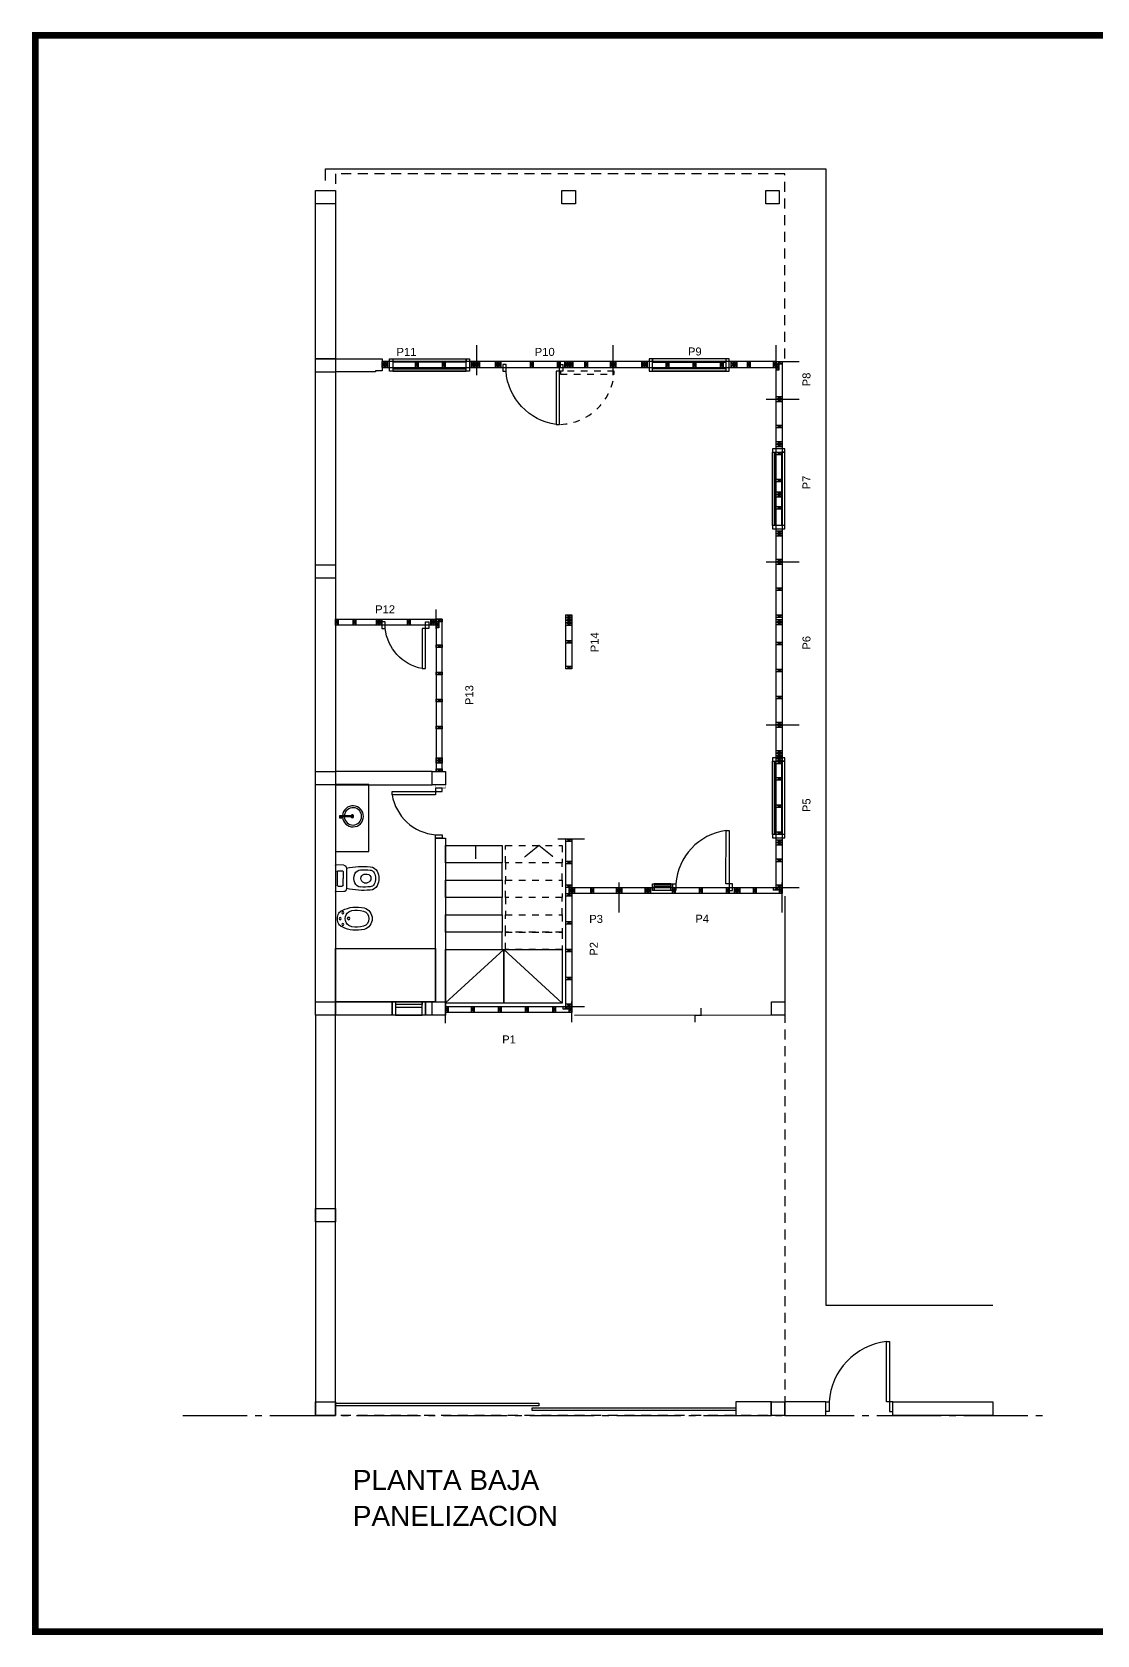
# Model space of a CAD drawing. Header units: millimetres. Extents: x 2924 to 3297, y 1496 to 1704.
# Drawn here: x 3166.69 to 3182.65, y 1496.48 to 1520.51 of the extents above; entities that cross this region are included whole.
import ezdxf

# ---------------------------------------------------------------- set-up
doc = ezdxf.new("R2010")
doc.units = ezdxf.units.MM
for name, pattern in [('ACAD_ISO04W100', [30, 24, -3, 0, -3]), ('CONTINUA', [200, 100, 100]), ('DASHED', [0.75, 0.5, -0.25])]:
    doc.linetypes.add(name, pattern=pattern)
for name, color, linetype in [('EJES', 8, 'Continuous'), ('P0-CARPINTERIAS', 7, 'Continuous'), ('P0-MAMPOSTERIA LADRILLO', 7, 'Continuous'), ('P0-MUROS', 7, 'Continuous'), ('P0-PROYECCION', 7, 'Continuous'), ('P0-SANITARIOS', 7, 'Continuous'), ('P0-SOLADOS', 7, 'Continuous'), ('P0-TEXTOS', 7, 'Continuous'), ('P1-MAMPOSTERIA LADRILLO', 7, 'Continuous'), ('P1-MUROS', 7, 'Continuous'), ('PT-MUROS', 7, 'Continuous')]:
    doc.layers.add(name, color=color, linetype=linetype)
doc.styles.add('Arial02.5', font='arial.ttf', dxfattribs={"width": 0.8, "height": 0.025})

# ---------------------------------------------------------------- blocks, each defined once
blk = doc.blocks.new('A$C699B31DF')
at = {"color": 0}
for p, q in [((0.22, 0.267), (0.174, 0.267)), ((0.485, 0.359), (0.485, 0.045)), ((0.523, 0.399), (0.642, 0.404)), ((0.535, 0.303), (0.535, 0.202)), ((0.611, 0.318), (0.55, 0.318)), ((0.627, 0.303), (0.627, 0.101)), ((0.65, 0.396), (0.65, 0.008)), ((0.22, 0.137), (0.174, 0.137)), ((0.523, 0.005), (0.642, 0)), ((0.535, 0.101), (0.535, 0.202)), ((0.611, 0.086), (0.55, 0.086))]:
    blk.add_line(p, q, dxfattribs=at)
for centre, radius, start, end in [((0.235, 0.202), 0.235, 152.4143, 207.5857), ((0.138, 0.253), 0.125, 94.4928, 152.4143), ((0.235, 0.202), 0.185, 152.4143, 207.5857), ((0.138, 0.253), 0.075, 94.4928, 152.4143), ((0.184, 0.202), 0.0655, 98.137, 261.863), ((0.228, -0.892), 1.274, 78.3437, 94.4928), ((0.228, -0.892), 1.224, 87.8575, 94.4928), ((0.202, 0.202), 0.0671, 284.9254, 75.0746), ((0.269, 0.23), 0.101, 22.7679, 87.2928), ((0.202, 0.202), 0.174, 337.3386, 22.6614), ((0.525, 0.359), 0.04, 92.6026, 180), ((0.55, 0.303), 0.0151, 90, 180), ((0.611, 0.303), 0.0151, 0, 90), ((0.642, 0.396), 0.008, 0, 92.6026), ((0.138, 0.151), 0.125, 207.5857, 265.5072), ((0.138, 0.151), 0.075, 207.5857, 265.5072), ((0.228, 1.297), 1.274, 265.5072, 281.6563), ((0.228, 1.297), 1.224, 265.5072, 272.1425), ((0.269, 0.174), 0.101, 272.7072, 337.2321), ((0.525, 0.045), 0.04, 180, 267.3974), ((0.55, 0.101), 0.0151, 180, 270), ((0.611, 0.101), 0.0151, 270, 0), ((0.642, 0.008), 0.008, 267.3974, 0)]:
    blk.add_arc(centre, radius, start, end, dxfattribs=at)
blk = doc.blocks.new('A$C9e56f727')
at = {"color": 0}
for p, q in [((0.301, 0.069), (0.312, 0.085)), ((0.324, 0.053), (0.301, 0.069)), ((0.312, 0.085), (0.335, 0.069)), ((0.335, 0.069), (0.324, 0.053))]:
    blk.add_line(p, q, dxfattribs=at)
for points in [[(0.324, 0.053), (0.311, 0.034), (0.16, 0.138), (0.173, 0.157)], [(0.33, 0.062), (0.328, 0.059), (0.314, 0.069), (0.316, 0.072)]]:
    blk.add_lwpolyline(points, close=True, dxfattribs=at)
for centre, radius, start, end in [((0.158, 0.158), 0.158, 328.4255, 319.9745), ((0.158, 0.158), 0.13, 329.0576, 318.8141), ((0.167, 0.151), 0.0224, 348.282, 285.1805)]:
    blk.add_arc(centre, radius, start, end, dxfattribs=at)
blk = doc.blocks.new('A$Cc807aeb1')
at = {"color": 0}
for centre, radius in [((0.174, 0.48), 0.017), ((0.086, 0.44), 0.017), ((0.171, 0.354), 0.0189), ((0.262, 0.44), 0.017)]:
    blk.add_circle(centre, radius, dxfattribs=at)
for centre, radius, start, end in [((0.168, 0.4), 0.127, 128.1193, 157.7023), ((0.165, 0.372), 0.148, 86.2096, 120.184), ((0.184, 0.372), 0.148, 59.816, 93.7904), ((0.18, 0.4), 0.127, 22.2977, 51.8807), ((0.471, 0.236), 0.471, 153.1577, 194.2009), ((0.471, 0.236), 0.423, 170.5935, 194.2009), ((0.2, 0.279), 0.148, 150.4552, 170.0091), ((0.174, 0.279), 0.127, 90, 144.912), ((0.174, 0.279), 0.127, 35.088, 90), ((0.149, 0.279), 0.148, 9.9909, 29.5448), ((-0.122, 0.236), 0.423, 345.7991, 9.4065), ((-0.122, 0.236), 0.471, 345.7991, 26.8423), ((0.173, 0.165), 0.165, 195.7672, 270.493), ((0.173, 0.165), 0.117, 196.4302, 270.493), ((0.176, 0.165), 0.165, 269.507, 344.2328), ((0.176, 0.165), 0.117, 269.507, 343.5698)]:
    blk.add_arc(centre, radius, start, end, dxfattribs=at)

msp = doc.modelspace()

# ---------------------------------------------------------------- linework, layer by layer
at = {"color": 0}
for points in [[(3171.9379, 1515.5703), (3171.9779, 1515.5703), (3171.9779, 1515.4803), (3171.9379, 1515.4803), (3171.9379, 1515.5703), (3171.9779, 1515.4803), (3171.9379, 1515.4803), (3171.9779, 1515.5703)], [(3171.9779, 1515.5703), (3172.0179, 1515.5703), (3172.0179, 1515.4803), (3171.9779, 1515.4803), (3171.9779, 1515.5703), (3172.0179, 1515.4803), (3171.9779, 1515.4803), (3172.0179, 1515.5703)], [(3173.2779, 1515.5703), (3173.3179, 1515.5703), (3173.3179, 1515.4803), (3173.2779, 1515.4803), (3173.2779, 1515.5703), (3173.3179, 1515.4803), (3173.2779, 1515.4803), (3173.3179, 1515.5703)], [(3173.3179, 1515.5703), (3173.3579, 1515.5703), (3173.3579, 1515.4803), (3173.3179, 1515.4803), (3173.3179, 1515.5703), (3173.3579, 1515.4803), (3173.3179, 1515.4803), (3173.3579, 1515.5703)], [(3173.3579, 1515.5703), (3173.3979, 1515.5703), (3173.3979, 1515.4803), (3173.3579, 1515.4803), (3173.3579, 1515.5703), (3173.3979, 1515.4803), (3173.3579, 1515.4803), (3173.3979, 1515.5703)], [(3173.3579, 1515.5703), (3173.3979, 1515.5703), (3173.3979, 1515.4803), (3173.3579, 1515.4803), (3173.3579, 1515.5703), (3173.3979, 1515.4803), (3173.3579, 1515.4803), (3173.3979, 1515.5703)], [(3173.6344, 1515.5703), (3173.6744, 1515.5703), (3173.6744, 1515.4803), (3173.6344, 1515.4803), (3173.6344, 1515.5703), (3173.6744, 1515.4803), (3173.6344, 1515.4803), (3173.6744, 1515.5703)], [(3173.6744, 1515.5703), (3173.7144, 1515.5703), (3173.7144, 1515.4803), (3173.6744, 1515.4803), (3173.6744, 1515.5703), (3173.7144, 1515.4803), (3173.6744, 1515.4803), (3173.7144, 1515.5703)], [(3174.6744, 1515.5703), (3174.7144, 1515.5703), (3174.7144, 1515.4803), (3174.6744, 1515.4803), (3174.6744, 1515.5703), (3174.7144, 1515.4803), (3174.6744, 1515.4803), (3174.7144, 1515.5703)], [(3174.7144, 1515.5703), (3174.7544, 1515.5703), (3174.7544, 1515.4803), (3174.7144, 1515.4803), (3174.7144, 1515.5703), (3174.7544, 1515.4803), (3174.7144, 1515.4803), (3174.7544, 1515.5703)], [(3174.7544, 1515.5703), (3174.7944, 1515.5703), (3174.7944, 1515.4803), (3174.7544, 1515.4803), (3174.7544, 1515.5703), (3174.7944, 1515.4803), (3174.7544, 1515.4803), (3174.7944, 1515.5703)], [(3174.9737, 1515.5703), (3175.0137, 1515.5703), (3175.0137, 1515.4803), (3174.9737, 1515.4803), (3174.9737, 1515.5703), (3175.0137, 1515.4803), (3174.9737, 1515.4803), (3175.0137, 1515.5703)], [(3175.3604, 1515.5703), (3175.4004, 1515.5703), (3175.4004, 1515.4803), (3175.3604, 1515.4803), (3175.3604, 1515.5703), (3175.4004, 1515.4803), (3175.3604, 1515.4803), (3175.4004, 1515.5703)], [(3175.4004, 1515.5703), (3175.4404, 1515.5703), (3175.4404, 1515.4803), (3175.4004, 1515.4803), (3175.4004, 1515.5703), (3175.4404, 1515.4803), (3175.4004, 1515.4803), (3175.4404, 1515.5703)], [(3175.8304, 1515.5703), (3175.8704, 1515.5703), (3175.8704, 1515.4803), (3175.8304, 1515.4803), (3175.8304, 1515.5703), (3175.8704, 1515.4803), (3175.8304, 1515.4803), (3175.8704, 1515.5703)], [(3175.8704, 1515.5703), (3175.9104, 1515.5703), (3175.9104, 1515.4803), (3175.8704, 1515.4803), (3175.8704, 1515.5703), (3175.9104, 1515.4803), (3175.8704, 1515.4803), (3175.9104, 1515.5703)], [(3177.1704, 1515.5703), (3177.2104, 1515.5703), (3177.2104, 1515.4803), (3177.1704, 1515.4803), (3177.1704, 1515.5703), (3177.2104, 1515.4803), (3177.1704, 1515.4803), (3177.2104, 1515.5703)], [(3177.2104, 1515.5703), (3177.2504, 1515.5703), (3177.2504, 1515.4803), (3177.2104, 1515.4803), (3177.2104, 1515.5703), (3177.2504, 1515.4803), (3177.2104, 1515.4803), (3177.2504, 1515.5703)], [(3177.4137, 1515.5703), (3177.4537, 1515.5703), (3177.4537, 1515.4803), (3177.4137, 1515.4803), (3177.4137, 1515.5703), (3177.4537, 1515.4803), (3177.4137, 1515.4803), (3177.4537, 1515.5703)], [(3177.8004, 1515.5703), (3177.8404, 1515.5703), (3177.8404, 1515.4803), (3177.8004, 1515.4803), (3177.8004, 1515.5703), (3177.8404, 1515.4803), (3177.8004, 1515.4803), (3177.8404, 1515.5703)], [(3177.8404, 1515.5303), (3177.8404, 1515.5703), (3177.9304, 1515.5703), (3177.9304, 1515.5303), (3177.8404, 1515.5303), (3177.9304, 1515.5703), (3177.9304, 1515.5303), (3177.8404, 1515.5703)], [(3177.8404, 1515.5303), (3177.8804, 1515.5303), (3177.8804, 1515.4403), (3177.8404, 1515.4403), (3177.8404, 1515.5303), (3177.8804, 1515.4403), (3177.8404, 1515.4403), (3177.8804, 1515.5303)], [(3177.8404, 1515.0053), (3177.8404, 1515.0453), (3177.9304, 1515.0453), (3177.9304, 1515.0053), (3177.8404, 1515.0053), (3177.9304, 1515.0453), (3177.9304, 1515.0053), (3177.8404, 1515.0453)], [(3177.8404, 1514.9653), (3177.8404, 1515.0053), (3177.9304, 1515.0053), (3177.9304, 1514.9653), (3177.8404, 1514.9653), (3177.9304, 1515.0053), (3177.9304, 1514.9653), (3177.8404, 1515.0053)], [(3177.8404, 1514.5786), (3177.8404, 1514.6186), (3177.9304, 1514.6186), (3177.9304, 1514.5786), (3177.8404, 1514.5786), (3177.9304, 1514.6186), (3177.9304, 1514.5786), (3177.8404, 1514.6186)], [(3177.8404, 1514.3319), (3177.8404, 1514.3719), (3177.9304, 1514.3719), (3177.9304, 1514.3319), (3177.8404, 1514.3319), (3177.9304, 1514.3719), (3177.9304, 1514.3319), (3177.8404, 1514.3719)], [(3177.8404, 1514.2919), (3177.8404, 1514.3319), (3177.9304, 1514.3319), (3177.9304, 1514.2919), (3177.8404, 1514.2919), (3177.9304, 1514.3319), (3177.9304, 1514.2919), (3177.8404, 1514.3319)], [(3177.8404, 1512.9919), (3177.8404, 1513.0319), (3177.9304, 1513.0319), (3177.9304, 1512.9919), (3177.8404, 1512.9919), (3177.9304, 1513.0319), (3177.9304, 1512.9919), (3177.8404, 1513.0319)], [(3177.8404, 1512.9519), (3177.8404, 1512.9919), (3177.9304, 1512.9919), (3177.9304, 1512.9519), (3177.8404, 1512.9519), (3177.9304, 1512.9919), (3177.9304, 1512.9519), (3177.8404, 1512.9919)], [(3177.8404, 1512.5653), (3177.8404, 1512.6053), (3177.9304, 1512.6053), (3177.9304, 1512.5653), (3177.8404, 1512.5653), (3177.9304, 1512.6053), (3177.9304, 1512.5653), (3177.8404, 1512.6053)], [(3177.8404, 1512.5253), (3177.8404, 1512.5653), (3177.9304, 1512.5653), (3177.9304, 1512.5253), (3177.8404, 1512.5253), (3177.9304, 1512.5653), (3177.9304, 1512.5253), (3177.8404, 1512.5653)], [(3177.8404, 1512.1386), (3177.8404, 1512.1786), (3177.9304, 1512.1786), (3177.9304, 1512.1386), (3177.8404, 1512.1386), (3177.9304, 1512.1786), (3177.9304, 1512.1386), (3177.8404, 1512.1786)], [(3171.2379, 1511.7078), (3171.2779, 1511.7078), (3171.2779, 1511.6178), (3171.2379, 1511.6178), (3171.2379, 1511.7078), (3171.2779, 1511.6178), (3171.2379, 1511.6178), (3171.2779, 1511.7078)], [(3171.5056, 1511.7078), (3171.5456, 1511.7078), (3171.5456, 1511.6178), (3171.5056, 1511.6178), (3171.5056, 1511.7078), (3171.5456, 1511.6178), (3171.5056, 1511.6178), (3171.5456, 1511.7078)], [(3171.8554, 1511.7078), (3171.8954, 1511.7078), (3171.8954, 1511.6178), (3171.8554, 1511.6178), (3171.8554, 1511.7078), (3171.8954, 1511.6178), (3171.8554, 1511.6178), (3171.8954, 1511.7078)], [(3171.8954, 1511.7078), (3171.9354, 1511.7078), (3171.9354, 1511.6178), (3171.8954, 1511.6178), (3171.8954, 1511.7078), (3171.9354, 1511.6178), (3171.8954, 1511.6178), (3171.9354, 1511.7078)], [(3172.6654, 1511.7078), (3172.7054, 1511.7078), (3172.7054, 1511.6178), (3172.6654, 1511.6178), (3172.6654, 1511.7078), (3172.7054, 1511.6178), (3172.6654, 1511.6178), (3172.7054, 1511.7078)], [(3172.7054, 1511.7078), (3172.7454, 1511.7078), (3172.7454, 1511.6178), (3172.7054, 1511.6178), (3172.7054, 1511.7078), (3172.7454, 1511.6178), (3172.7054, 1511.6178), (3172.7454, 1511.7078)], [(3172.7454, 1511.6678), (3172.7454, 1511.7078), (3172.8354, 1511.7078), (3172.8354, 1511.6678), (3172.7454, 1511.6678), (3172.8354, 1511.7078), (3172.8354, 1511.6678), (3172.7454, 1511.7078)], [(3172.7454, 1511.6678), (3172.7854, 1511.6678), (3172.7854, 1511.5778), (3172.7454, 1511.5778), (3172.7454, 1511.6678), (3172.7854, 1511.5778), (3172.7454, 1511.5778), (3172.7854, 1511.6678)], [(3174.6894, 1511.7339), (3174.6894, 1511.7739), (3174.7794, 1511.7739), (3174.7794, 1511.7339), (3174.6894, 1511.7339), (3174.7794, 1511.7739), (3174.7794, 1511.7339), (3174.6894, 1511.7739)], [(3174.6894, 1511.6939), (3174.6894, 1511.7339), (3174.7794, 1511.7339), (3174.7794, 1511.6939), (3174.6894, 1511.6939), (3174.7794, 1511.7339), (3174.7794, 1511.6939), (3174.6894, 1511.7339)], [(3174.6894, 1511.6539), (3174.6894, 1511.6939), (3174.7794, 1511.6939), (3174.7794, 1511.6539), (3174.6894, 1511.6539), (3174.7794, 1511.6939), (3174.7794, 1511.6539), (3174.6894, 1511.6939)], [(3174.6894, 1511.6139), (3174.6894, 1511.6539), (3174.7794, 1511.6539), (3174.7794, 1511.6139), (3174.6894, 1511.6139), (3174.7794, 1511.6539), (3174.7794, 1511.6139), (3174.6894, 1511.6539)], [(3177.8404, 1511.7319), (3177.8404, 1511.7719), (3177.9304, 1511.7719), (3177.9304, 1511.7319), (3177.8404, 1511.7319), (3177.9304, 1511.7719), (3177.9304, 1511.7319), (3177.8404, 1511.7719)], [(3177.8404, 1511.6628), (3177.8404, 1511.7028), (3177.9304, 1511.7028), (3177.9304, 1511.6628), (3177.8404, 1511.6628), (3177.9304, 1511.7028), (3177.9304, 1511.6628), (3177.8404, 1511.7028)], [(3177.8404, 1511.6228), (3177.8404, 1511.6628), (3177.9304, 1511.6628), (3177.9304, 1511.6228), (3177.8404, 1511.6228), (3177.9304, 1511.6628), (3177.9304, 1511.6228), (3177.8404, 1511.6628)], [(3174.6894, 1511.3473), (3174.6894, 1511.3873), (3174.7794, 1511.3873), (3174.7794, 1511.3473), (3174.6894, 1511.3473), (3174.7794, 1511.3873), (3174.7794, 1511.3473), (3174.6894, 1511.3873)], [(3177.8404, 1511.3253), (3177.8404, 1511.3653), (3177.9304, 1511.3653), (3177.9304, 1511.3253), (3177.8404, 1511.3253), (3177.9304, 1511.3653), (3177.9304, 1511.3253), (3177.8404, 1511.3653)], [(3172.7454, 1511.2812), (3172.7454, 1511.3212), (3172.8354, 1511.3212), (3172.8354, 1511.2812), (3172.7454, 1511.2812), (3172.8354, 1511.3212), (3172.8354, 1511.2812), (3172.7454, 1511.3212)], [(3172.7454, 1510.8746), (3172.7454, 1510.9146), (3172.8354, 1510.9146), (3172.8354, 1510.8746), (3172.7454, 1510.8746), (3172.8354, 1510.9146), (3172.8354, 1510.8746), (3172.7454, 1510.9146)], [(3174.6894, 1510.9607), (3174.6894, 1511.0007), (3174.7794, 1511.0007), (3174.7794, 1510.9607), (3174.6894, 1510.9607), (3174.7794, 1511.0007), (3174.7794, 1510.9607), (3174.6894, 1511.0007)], [(3177.8404, 1510.9186), (3177.8404, 1510.9586), (3177.9304, 1510.9586), (3177.9304, 1510.9186), (3177.8404, 1510.9186), (3177.9304, 1510.9586), (3177.9304, 1510.9186), (3177.8404, 1510.9586)], [(3172.7454, 1510.468), (3172.7454, 1510.508), (3172.8354, 1510.508), (3172.8354, 1510.468), (3172.7454, 1510.468), (3172.8354, 1510.508), (3172.8354, 1510.468), (3172.7454, 1510.508)], [(3177.8404, 1510.5119), (3177.8404, 1510.5519), (3177.9304, 1510.5519), (3177.9304, 1510.5119), (3177.8404, 1510.5119), (3177.9304, 1510.5519), (3177.9304, 1510.5119), (3177.8404, 1510.5519)], [(3177.8404, 1510.1253), (3177.8404, 1510.1653), (3177.9304, 1510.1653), (3177.9304, 1510.1253), (3177.8404, 1510.1253), (3177.9304, 1510.1653), (3177.9304, 1510.1253), (3177.8404, 1510.1653)], [(3172.7454, 1510.0614), (3172.7454, 1510.1014), (3172.8354, 1510.1014), (3172.8354, 1510.0614), (3172.7454, 1510.0614), (3172.8354, 1510.1014), (3172.8354, 1510.0614), (3172.7454, 1510.1014)], [(3177.8404, 1510.0853), (3177.8404, 1510.1253), (3177.9304, 1510.1253), (3177.9304, 1510.0853), (3177.8404, 1510.0853), (3177.9304, 1510.1253), (3177.9304, 1510.0853), (3177.8404, 1510.1253)], [(3177.8404, 1509.6986), (3177.8404, 1509.7386), (3177.9304, 1509.7386), (3177.9304, 1509.6986), (3177.8404, 1509.6986), (3177.9304, 1509.7386), (3177.9304, 1509.6986), (3177.8404, 1509.7386)], [(3177.8404, 1509.6586), (3177.8404, 1509.6986), (3177.9304, 1509.6986), (3177.9304, 1509.6586), (3177.8404, 1509.6586), (3177.9304, 1509.6986), (3177.9304, 1509.6586), (3177.8404, 1509.6986)], [(3172.7454, 1509.589), (3172.7454, 1509.629), (3172.8354, 1509.629), (3172.8354, 1509.589), (3172.7454, 1509.589), (3172.8354, 1509.629), (3172.8354, 1509.589), (3172.7454, 1509.629)], [(3172.7454, 1509.549), (3172.7454, 1509.589), (3172.8354, 1509.589), (3172.8354, 1509.549), (3172.7454, 1509.549), (3172.8354, 1509.589), (3172.8354, 1509.549), (3172.7454, 1509.589)], [(3172.7454, 1509.4253), (3172.7454, 1509.4653), (3172.8354, 1509.4653), (3172.8354, 1509.4253), (3172.7454, 1509.4253), (3172.8354, 1509.4653), (3172.8354, 1509.4253), (3172.7454, 1509.4653)], [(3174.6904, 1508.3728), (3174.6904, 1508.4128), (3174.7804, 1508.4128), (3174.7804, 1508.3728), (3174.6904, 1508.3728), (3174.7804, 1508.4128), (3174.7804, 1508.3728), (3174.6904, 1508.4128)], [(3177.8404, 1508.3586), (3177.8404, 1508.3986), (3177.9304, 1508.3986), (3177.9304, 1508.3586), (3177.8404, 1508.3586), (3177.9304, 1508.3986), (3177.9304, 1508.3586), (3177.8404, 1508.3986)], [(3177.8404, 1508.3186), (3177.8404, 1508.3586), (3177.9304, 1508.3586), (3177.9304, 1508.3186), (3177.8404, 1508.3186), (3177.9304, 1508.3586), (3177.9304, 1508.3186), (3177.8404, 1508.3586)], [(3174.6904, 1508.039), (3174.6904, 1508.079), (3174.7804, 1508.079), (3174.7804, 1508.039), (3174.6904, 1508.039), (3174.7804, 1508.079), (3174.7804, 1508.039), (3174.6904, 1508.079)], [(3177.8404, 1508.0719), (3177.8404, 1508.1119), (3177.9304, 1508.1119), (3177.9304, 1508.0719), (3177.8404, 1508.0719), (3177.9304, 1508.1119), (3177.9304, 1508.0719), (3177.8404, 1508.1119)], [(3174.6904, 1507.6853), (3174.6904, 1507.7253), (3174.7804, 1507.7253), (3174.7804, 1507.6853), (3174.6904, 1507.6853), (3174.7804, 1507.7253), (3174.7804, 1507.6853), (3174.6904, 1507.7253)], [(3174.6904, 1507.5553), (3174.6904, 1507.5953), (3174.7804, 1507.5953), (3174.7804, 1507.5553), (3174.6904, 1507.5553), (3174.7804, 1507.5953), (3174.7804, 1507.5553), (3174.6904, 1507.5953)], [(3174.7404, 1507.6853), (3174.7804, 1507.6853), (3174.7804, 1507.5953), (3174.7404, 1507.5953), (3174.7404, 1507.6853), (3174.7804, 1507.5953), (3174.7404, 1507.5953), (3174.7804, 1507.6853)], [(3174.7804, 1507.6853), (3174.8204, 1507.6853), (3174.8204, 1507.5953), (3174.7804, 1507.5953), (3174.7804, 1507.6853), (3174.8204, 1507.5953), (3174.7804, 1507.5953), (3174.8204, 1507.6853)], [(3175.0644, 1507.6853), (3175.1044, 1507.6853), (3175.1044, 1507.5953), (3175.0644, 1507.5953), (3175.0644, 1507.6853), (3175.1044, 1507.5953), (3175.0644, 1507.5953), (3175.1044, 1507.6853)], [(3175.4504, 1507.6853), (3175.4904, 1507.6853), (3175.4904, 1507.5953), (3175.4504, 1507.5953), (3175.4504, 1507.6853), (3175.4904, 1507.5953), (3175.4504, 1507.5953), (3175.4904, 1507.6853)], [(3175.4904, 1507.6853), (3175.5304, 1507.6853), (3175.5304, 1507.5953), (3175.4904, 1507.5953), (3175.4904, 1507.6853), (3175.5304, 1507.5953), (3175.4904, 1507.5953), (3175.5304, 1507.6853)], [(3175.8804, 1507.6853), (3175.9204, 1507.6853), (3175.9204, 1507.5953), (3175.8804, 1507.5953), (3175.8804, 1507.6853), (3175.9204, 1507.5953), (3175.8804, 1507.5953), (3175.9204, 1507.6853)], [(3175.9204, 1507.6853), (3175.9604, 1507.6853), (3175.9604, 1507.5953), (3175.9204, 1507.5953), (3175.9204, 1507.6853), (3175.9604, 1507.5953), (3175.9204, 1507.5953), (3175.9604, 1507.6853)], [(3177.2197, 1507.6853), (3177.2597, 1507.6853), (3177.2597, 1507.5953), (3177.2197, 1507.5953), (3177.2197, 1507.6853), (3177.2597, 1507.5953), (3177.2197, 1507.5953), (3177.2597, 1507.6853)], [(3177.2597, 1507.6853), (3177.2997, 1507.6853), (3177.2997, 1507.5953), (3177.2597, 1507.5953), (3177.2597, 1507.6853), (3177.2997, 1507.5953), (3177.2597, 1507.5953), (3177.2997, 1507.6853)], [(3177.5044, 1507.6853), (3177.5444, 1507.6853), (3177.5444, 1507.5953), (3177.5044, 1507.5953), (3177.5044, 1507.6853), (3177.5444, 1507.5953), (3177.5044, 1507.5953), (3177.5444, 1507.6853)], [(3177.8004, 1507.6453), (3177.8004, 1507.6853), (3177.8904, 1507.6853), (3177.8904, 1507.6453), (3177.8004, 1507.6453), (3177.8904, 1507.6853), (3177.8904, 1507.6453), (3177.8004, 1507.6853)], [(3177.8404, 1507.6853), (3177.8404, 1507.7253), (3177.9304, 1507.7253), (3177.9304, 1507.6853), (3177.8404, 1507.6853), (3177.9304, 1507.7253), (3177.9304, 1507.6853), (3177.8404, 1507.7253)], [(3177.8904, 1507.6853), (3177.9304, 1507.6853), (3177.9304, 1507.5953), (3177.8904, 1507.5953), (3177.8904, 1507.6853), (3177.9304, 1507.5953), (3177.8904, 1507.5953), (3177.9304, 1507.6853)], [(3174.6904, 1507.1365), (3174.6904, 1507.1765), (3174.7804, 1507.1765), (3174.7804, 1507.1365), (3174.6904, 1507.1365), (3174.7804, 1507.1765), (3174.7804, 1507.1365), (3174.6904, 1507.1765)], [(3174.6904, 1506.7178), (3174.6904, 1506.7578), (3174.7804, 1506.7578), (3174.7804, 1506.7178), (3174.6904, 1506.7178), (3174.7804, 1506.7578), (3174.7804, 1506.7178), (3174.6904, 1506.7578)], [(3174.6904, 1506.299), (3174.6904, 1506.339), (3174.7804, 1506.339), (3174.7804, 1506.299), (3174.6904, 1506.299), (3174.7804, 1506.339), (3174.7804, 1506.299), (3174.6904, 1506.339)], [(3172.8879, 1505.9003), (3172.9279, 1505.9003), (3172.9279, 1505.8103), (3172.8879, 1505.8103), (3172.8879, 1505.9003), (3172.9279, 1505.8103), (3172.8879, 1505.8103), (3172.9279, 1505.9003)], [(3173.2751, 1505.9003), (3173.3151, 1505.9003), (3173.3151, 1505.8103), (3173.2751, 1505.8103), (3173.2751, 1505.9003), (3173.3151, 1505.8103), (3173.2751, 1505.8103), (3173.3151, 1505.9003)], [(3173.6821, 1505.9003), (3173.7221, 1505.9003), (3173.7221, 1505.8103), (3173.6821, 1505.8103), (3173.6821, 1505.9003), (3173.7221, 1505.8103), (3173.6821, 1505.8103), (3173.7221, 1505.9003)], [(3174.0881, 1505.9003), (3174.1281, 1505.9003), (3174.1281, 1505.8103), (3174.0881, 1505.8103), (3174.0881, 1505.9003), (3174.1281, 1505.8103), (3174.0881, 1505.8103), (3174.1281, 1505.9003)], [(3174.4951, 1505.9003), (3174.5351, 1505.9003), (3174.5351, 1505.8103), (3174.4951, 1505.8103), (3174.4951, 1505.9003), (3174.5351, 1505.8103), (3174.4951, 1505.8103), (3174.5351, 1505.9003)], [(3174.6504, 1505.8603), (3174.6504, 1505.9003), (3174.7404, 1505.9003), (3174.7404, 1505.8603), (3174.6504, 1505.8603), (3174.7404, 1505.9003), (3174.7404, 1505.8603), (3174.6504, 1505.9003)], [(3174.6904, 1505.9003), (3174.6904, 1505.9403), (3174.7804, 1505.9403), (3174.7804, 1505.9003), (3174.6904, 1505.9003), (3174.7804, 1505.9403), (3174.7804, 1505.9003), (3174.6904, 1505.9403)], [(3174.7404, 1505.9003), (3174.7804, 1505.9003), (3174.7804, 1505.8103), (3174.7404, 1505.8103), (3174.7404, 1505.9003), (3174.7804, 1505.8103), (3174.7404, 1505.8103), (3174.7804, 1505.9003)]]:
    msp.add_lwpolyline(points, dxfattribs=at)
at = {"color": 8}
for points in [[(3172.4377, 1515.5703), (3172.4777, 1515.5703), (3172.4777, 1515.4803), (3172.4377, 1515.4803), (3172.4377, 1515.5703), (3172.4777, 1515.4803), (3172.4377, 1515.4803), (3172.4777, 1515.5703)], [(3172.8443, 1515.5703), (3172.8843, 1515.5703), (3172.8843, 1515.4803), (3172.8443, 1515.4803), (3172.8443, 1515.5703), (3172.8843, 1515.4803), (3172.8443, 1515.4803), (3172.8843, 1515.5703)], [(3174.1604, 1515.5703), (3174.2004, 1515.5703), (3174.2004, 1515.4803), (3174.1604, 1515.4803), (3174.1604, 1515.5703), (3174.2004, 1515.4803), (3174.1604, 1515.4803), (3174.2004, 1515.5703)], [(3174.567, 1515.5703), (3174.607, 1515.5703), (3174.607, 1515.4803), (3174.567, 1515.4803), (3174.567, 1515.5703), (3174.607, 1515.4803), (3174.567, 1515.4803), (3174.607, 1515.5703)], [(3176.1937, 1515.5703), (3176.2337, 1515.5703), (3176.2337, 1515.4803), (3176.1937, 1515.4803), (3176.1937, 1515.5703), (3176.2337, 1515.4803), (3176.1937, 1515.4803), (3176.2337, 1515.5703)], [(3176.6004, 1515.5703), (3176.6404, 1515.5703), (3176.6404, 1515.4803), (3176.6004, 1515.4803), (3176.6004, 1515.5703), (3176.6404, 1515.4803), (3176.6004, 1515.4803), (3176.6404, 1515.5703)], [(3177.007, 1515.5703), (3177.047, 1515.5703), (3177.047, 1515.4803), (3177.007, 1515.4803), (3177.007, 1515.5703), (3177.047, 1515.4803), (3177.007, 1515.4803), (3177.047, 1515.5703)], [(3177.8404, 1514.1719), (3177.8404, 1514.2119), (3177.9304, 1514.2119), (3177.9304, 1514.1719), (3177.8404, 1514.1719), (3177.9304, 1514.2119), (3177.9304, 1514.1719), (3177.8404, 1514.2119)], [(3177.8404, 1513.7653), (3177.8404, 1513.8053), (3177.9304, 1513.8053), (3177.9304, 1513.7653), (3177.8404, 1513.7653), (3177.9304, 1513.8053), (3177.9304, 1513.7653), (3177.8404, 1513.8053)], [(3177.8404, 1513.5765), (3177.8404, 1513.6165), (3177.9304, 1513.6165), (3177.9304, 1513.5765), (3177.8404, 1513.5765), (3177.9304, 1513.6165), (3177.9304, 1513.5765), (3177.8404, 1513.6165)], [(3177.8404, 1513.5365), (3177.8404, 1513.5765), (3177.9304, 1513.5765), (3177.9304, 1513.5365), (3177.8404, 1513.5365), (3177.9304, 1513.5765), (3177.9304, 1513.5365), (3177.8404, 1513.5765)], [(3177.8404, 1513.3586), (3177.8404, 1513.3986), (3177.9304, 1513.3986), (3177.9304, 1513.3586), (3177.8404, 1513.3586), (3177.9304, 1513.3986), (3177.9304, 1513.3586), (3177.8404, 1513.3986)], [(3172.3188, 1511.7078), (3172.3588, 1511.7078), (3172.3588, 1511.6178), (3172.3188, 1511.6178), (3172.3188, 1511.7078), (3172.3588, 1511.6178), (3172.3188, 1511.6178), (3172.3588, 1511.7078)], [(3177.8404, 1509.6186), (3177.8404, 1509.6586), (3177.9304, 1509.6586), (3177.9304, 1509.6186), (3177.8404, 1509.6186), (3177.9304, 1509.6586), (3177.9304, 1509.6186), (3177.8404, 1509.6586)], [(3177.8404, 1509.5786), (3177.8404, 1509.6186), (3177.9304, 1509.6186), (3177.9304, 1509.5786), (3177.8404, 1509.5786), (3177.9304, 1509.6186), (3177.9304, 1509.5786), (3177.8404, 1509.6186)], [(3177.8404, 1509.5386), (3177.8404, 1509.5786), (3177.9304, 1509.5786), (3177.9304, 1509.5386), (3177.8404, 1509.5386), (3177.9304, 1509.5786), (3177.9304, 1509.5386), (3177.8404, 1509.5786)], [(3177.8404, 1509.2919), (3177.8404, 1509.3319), (3177.9304, 1509.3319), (3177.9304, 1509.2919), (3177.8404, 1509.2919), (3177.9304, 1509.3319), (3177.9304, 1509.2919), (3177.8404, 1509.3319)], [(3177.8404, 1508.8853), (3177.8404, 1508.9253), (3177.9304, 1508.9253), (3177.9304, 1508.8853), (3177.8404, 1508.8853), (3177.9304, 1508.9253), (3177.9304, 1508.8853), (3177.8404, 1508.9253)], [(3177.8404, 1508.4786), (3177.8404, 1508.5186), (3177.9304, 1508.5186), (3177.9304, 1508.4786), (3177.8404, 1508.4786), (3177.9304, 1508.5186), (3177.9304, 1508.4786), (3177.8404, 1508.5186)], [(3176.2864, 1507.6853), (3176.3264, 1507.6853), (3176.3264, 1507.5953), (3176.2864, 1507.5953), (3176.2864, 1507.6853), (3176.3264, 1507.5953), (3176.2864, 1507.5953), (3176.3264, 1507.6853)], [(3176.6924, 1507.6853), (3176.7324, 1507.6853), (3176.7324, 1507.5953), (3176.6924, 1507.5953), (3176.6924, 1507.6853), (3176.7324, 1507.5953), (3176.6924, 1507.5953), (3176.7324, 1507.6853)], [(3177.0984, 1507.6853), (3177.1384, 1507.6853), (3177.1384, 1507.5953), (3177.0984, 1507.5953), (3177.0984, 1507.6853), (3177.1384, 1507.5953), (3177.0984, 1507.5953), (3177.1384, 1507.6853)]]:
    msp.add_lwpolyline(points, dxfattribs=at)
at = {"layer": 'EJES', "color": 18, "linetype": 'ACAD_ISO04W100', "ltscale": 0.04, "true_color": 0x000000}
msp.add_lwpolyline([(3168.9528, 1499.7708), (3181.9158, 1499.7708)], dxfattribs=at)
at = {"layer": 'P0-CARPINTERIAS', "color": 2, "linetype": 'CONTINUA'}
for points in [[(3172.0479, 1515.6098), (3173.2479, 1515.6098), (3173.2479, 1515.4278), (3172.0479, 1515.4278), (3172.0479, 1515.6098), (3172.0979, 1515.6098), (3172.0979, 1515.4278), (3173.1979, 1515.4278), (3173.1979, 1515.6098), (3173.1979, 1515.5618), (3172.0979, 1515.5618), (3172.0979, 1515.4618), (3173.1979, 1515.4618)], [(3177.1404, 1515.6096), (3175.9404, 1515.6096), (3175.9404, 1515.4277), (3177.1404, 1515.4278), (3177.1404, 1515.6096), (3177.0904, 1515.6096), (3177.0904, 1515.4277), (3175.9904, 1515.4277), (3175.9904, 1515.6096), (3175.9904, 1515.5596), (3177.0904, 1515.5596), (3177.0904, 1515.4596), (3175.9904, 1515.4596)], [(3177.9698, 1513.0619), (3177.9698, 1514.2619), (3177.7878, 1514.2619), (3177.7878, 1513.0619), (3177.9698, 1513.0619), (3177.9698, 1513.1119), (3177.7878, 1513.1119), (3177.7878, 1514.2119), (3177.9698, 1514.2119), (3177.9218, 1514.2119), (3177.9218, 1513.1119), (3177.8218, 1513.1119), (3177.8218, 1514.2119)], [(3177.9699, 1508.4286), (3177.9699, 1509.6286), (3177.7879, 1509.6286), (3177.7879, 1508.4286), (3177.9699, 1508.4286), (3177.9699, 1508.4786), (3177.7879, 1508.4786), (3177.7879, 1509.5786), (3177.9699, 1509.5786), (3177.9199, 1509.5786), (3177.9199, 1508.4786), (3177.8199, 1508.4786), (3177.8199, 1509.5786)]]:
    msp.add_lwpolyline(points, dxfattribs=at)
at = {"layer": 'P0-CARPINTERIAS', "linetype": 'CONTINUA'}
for points in [[(3174.5445, 1514.6278), (3174.5944, 1514.6278), (3174.5944, 1515.5278), (3174.6444, 1515.5278), (3174.6444, 1515.4278), (3174.5444, 1515.4278), (3174.5445, 1514.6278, -0.3543373), (3173.7944, 1515.4278), (3173.7944, 1515.5278), (3173.7444, 1515.5278), (3173.7444, 1515.4278), (3173.7944, 1515.4278)], [(3172.5355, 1510.9678), (3172.5854, 1510.9678), (3172.5854, 1511.6678), (3172.6354, 1511.6678), (3172.6354, 1511.5678), (3172.5354, 1511.5678), (3172.5355, 1510.9678, -0.3337392), (3171.9854, 1511.5678), (3171.9854, 1511.6678), (3171.9354, 1511.6678), (3171.9354, 1511.5678), (3171.9854, 1511.5678)], [(3172.0879, 1509.0754), (3172.0879, 1509.1253), (3172.8379, 1509.1253), (3172.8379, 1509.1753), (3172.7379, 1509.1753), (3172.7379, 1509.0753), (3172.0879, 1509.0754, 0.3456514), (3172.7379, 1508.4759), (3172.8379, 1508.4759), (3172.8379, 1508.4259), (3172.7379, 1508.4259), (3172.7379, 1508.4759)], [(3177.0905, 1508.5378), (3177.1404, 1508.5378), (3177.1404, 1507.6398), (3177.1904, 1507.6398), (3177.1904, 1507.7378), (3177.0904, 1507.7378), (3177.0905, 1508.5378, 0.3564918), (3176.3404, 1507.7378), (3176.3404, 1507.6398), (3176.2904, 1507.6398), (3176.2904, 1507.7378), (3176.3404, 1507.7378)], [(3179.4945, 1500.8763), (3179.5417, 1500.8763), (3179.5417, 1499.8291), (3179.5889, 1499.8291), (3179.5889, 1499.9708), (3179.4944, 1499.9708), (3179.4945, 1500.8763, 0.3635547), (3178.6361, 1499.9708), (3178.6361, 1499.8291), (3178.5889, 1499.8291), (3178.5889, 1499.9708), (3178.6361, 1499.9708)]]:
    msp.add_lwpolyline(points, format="xyb", dxfattribs=at)
for points in [[(3176.2904, 1507.6407), (3175.9904, 1507.6407), (3175.9904, 1507.7378), (3176.2904, 1507.7378), (3176.2904, 1507.6407), (3176.2654, 1507.6407), (3176.2654, 1507.7378), (3176.0154, 1507.7378), (3176.0154, 1507.6407), (3176.0154, 1507.7013), (3176.2654, 1507.7013), (3176.2654, 1507.7191), (3176.0154, 1507.7191)], [(3172.0881, 1505.9708), (3172.5881, 1505.9708), (3172.5881, 1505.7708), (3172.0881, 1505.7708), (3172.0881, 1505.9708), (3172.1381, 1505.9708), (3172.1381, 1505.7708), (3172.5381, 1505.7708), (3172.5381, 1505.9708), (3172.5381, 1505.9308), (3172.1381, 1505.9308), (3172.1381, 1505.8908), (3172.5381, 1505.8908)]]:
    msp.add_lwpolyline(points, dxfattribs=at)
for points in [[(3171.2378, 1499.953), (3174.2378, 1499.953), (3174.2878, 1499.953), (3174.2878, 1499.913), (3171.2377, 1499.913)], [(3174.1881, 1499.8817), (3177.1881, 1499.8817), (3177.2381, 1499.8817), (3177.2381, 1499.8417), (3174.1879, 1499.8417)]]:
    msp.add_lwpolyline(points, close=True, dxfattribs=at)
at = {"layer": 'P0-MAMPOSTERIA LADRILLO'}
for points in [[(3171.2379, 1515.6098), (3170.9378, 1515.6098), (3170.9379, 1518.1323), (3171.2382, 1518.1323)], [(3170.9381, 1518.1323), (3171.2381, 1518.1323), (3171.2381, 1517.9323), (3170.9381, 1517.9323)], [(3174.8329, 1518.1323), (3174.8329, 1517.9323), (3174.6329, 1517.9323), (3174.6329, 1518.1323)], [(3177.8889, 1518.1323), (3177.8889, 1517.9323), (3177.6889, 1517.9323), (3177.6889, 1518.1323)], [(3170.9381, 1505.7708), (3170.938, 1515.6098), (3171.2381, 1515.6098), (3171.2381, 1505.7708)], [(3170.9381, 1515.6098), (3171.2381, 1515.6098), (3171.2381, 1515.4098), (3170.9381, 1515.4098)], [(3170.9381, 1512.5205), (3171.2381, 1512.5205), (3171.2381, 1512.3205), (3170.9381, 1512.3205)], [(3170.9379, 1509.4253), (3171.2379, 1509.4253), (3171.2379, 1509.2253), (3170.9379, 1509.2253)], [(3172.6879, 1509.4253), (3172.8879, 1509.4253), (3172.8879, 1509.2253), (3172.6879, 1509.2253)], [(3172.8881, 1505.7708), (3172.5879, 1505.7708), (3172.5879, 1505.9708), (3172.7379, 1505.9708), (3172.7379, 1508.4253), (3172.8879, 1508.4253), (3172.8879, 1505.9708)], [(3171.2381, 1505.9708), (3171.2381, 1505.7708), (3170.9381, 1505.7708), (3170.9381, 1505.9708)], [(3172.6881, 1505.9708), (3172.8881, 1505.9708), (3172.8881, 1505.7708), (3172.6881, 1505.7708)], [(3177.7699, 1505.9708), (3177.9699, 1505.9708), (3177.9699, 1505.7708), (3177.7699, 1505.7708)], [(3171.2377, 1505.7708), (3170.9381, 1505.7708), (3170.9381, 1499.7708), (3171.2377, 1499.7708)], [(3171.2381, 1502.8719), (3171.238, 1502.6697), (3170.9388, 1502.6696), (3170.939, 1502.8719)], [(3171.2378, 1499.973), (3171.2377, 1499.7708), (3170.9385, 1499.7708), (3170.9387, 1499.973)], [(3177.7718, 1499.9708), (3177.2377, 1499.9708), (3177.2377, 1499.7708), (3177.7718, 1499.7708)], [(3177.7696, 1499.9708), (3177.9696, 1499.9708), (3177.9696, 1499.7708), (3177.7696, 1499.7708)], [(3178.5889, 1499.9708), (3177.9718, 1499.9708), (3177.9718, 1499.7708), (3178.5889, 1499.7708)]]:
    msp.add_lwpolyline(points, close=True, dxfattribs=at)
for points in [[(3171.2381, 1515.6098), (3171.9379, 1515.6098), (3171.9379, 1515.4298), (3171.8379, 1515.4298), (3171.8379, 1515.4177), (3171.2381, 1515.4177)], [(3171.2379, 1509.2253), (3172.6879, 1509.2253), (3172.6879, 1509.4253), (3171.2379, 1509.4253), (3171.2379, 1509.2253)], [(3171.2381, 1505.9708), (3172.0881, 1505.9708), (3172.0881, 1505.7708), (3171.2377, 1505.7708), (3171.2381, 1505.9708)], [(3181.0881, 1499.7708), (3179.5889, 1499.7708), (3179.5889, 1499.9708), (3181.0881, 1499.9708), (3181.0881, 1499.7708)]]:
    msp.add_lwpolyline(points, dxfattribs=at)
at = {"layer": 'P0-MAMPOSTERIA LADRILLO', "const_width": 0.008}
msp.add_lwpolyline([(3172.8881, 1509.2253), (3172.8881, 1509.1753), (3172.7381, 1509.1753), (3172.7381, 1509.2253), (3172.8881, 1509.2253)], dxfattribs=at)
at = {"layer": 'P0-MUROS', "linetype": 'DASHED', "ltscale": 0.2}
for points in [[(3174.6104, 1515.4278), (3174.6104, 1515.3807), (3175.4159, 1515.3807), (3175.4159, 1515.4278)], [(3174.6379, 1508.3128), (3174.6379, 1508.0528), (3173.7879, 1508.0528), (3173.7879, 1508.3128)], [(3174.6379, 1507.7928), (3174.6379, 1508.0528), (3173.7879, 1508.0528), (3173.7879, 1507.7928)], [(3174.6379, 1507.7928), (3174.6379, 1507.5328), (3173.7879, 1507.5328), (3173.7879, 1507.7928)], [(3174.6379, 1507.2728), (3174.6379, 1507.5328), (3173.7879, 1507.5328), (3173.7879, 1507.2728)], [(3174.6379, 1507.2728), (3174.6379, 1507.0128), (3173.7879, 1507.0128), (3173.7879, 1507.2728)], [(3174.6379, 1507.0128), (3174.6379, 1506.7528), (3173.7879, 1506.7528), (3173.7879, 1507.0128)]]:
    msp.add_lwpolyline(points, close=True, dxfattribs=at)
msp.add_lwpolyline([(3174.6104, 1514.6278, 0.3723895), (3175.4159, 1515.3807, -1.4940376)], format="xyb", dxfattribs=at)
at = {"layer": 'P0-MUROS', "linetype": 'Continuous', "ltscale": 0.1}
for points in [[(3172.8879, 1508.0528), (3172.8879, 1508.3128), (3173.7379, 1508.3128), (3173.7379, 1508.0528)], [(3172.8879, 1508.0528), (3172.8879, 1507.7928), (3173.7379, 1507.7928), (3173.7379, 1508.0528)], [(3172.8879, 1507.5328), (3172.8879, 1507.7928), (3173.7379, 1507.7928), (3173.7379, 1507.5328)], [(3172.8879, 1507.5328), (3172.8879, 1507.2728), (3173.7379, 1507.2728), (3173.7379, 1507.5328)], [(3172.8879, 1507.0128), (3172.8879, 1507.2728), (3173.7379, 1507.2728), (3173.7379, 1507.0128)], [(3172.8879, 1507.0128), (3172.8879, 1506.7528), (3173.7379, 1506.7528), (3173.7379, 1507.0128)], [(3174.6379, 1506.7528), (3174.6379, 1505.9528), (3173.7629, 1505.9528), (3173.7629, 1506.7528)]]:
    msp.add_lwpolyline(points, close=True, dxfattribs=at)
at = {"layer": 'P0-MUROS'}
msp.add_lwpolyline([(3173.3378, 1508.3155, 0.02, 0.02, 0), (3173.3378, 1508.1126, 0, 0, 0), (3173.3378, 1506.2997, 0, 0, 0), (3174.2905, 1506.2997, 0, 0, 0), (3174.2878, 1508.3155, 0.02, 0.02, 0), (3174.4983, 1508.1468, 0.02, 0.02, 0), (3174.2878, 1508.3155, 0.02, 0.02, 0), (3174.0703, 1508.1398, 0.02, 0.02, 0)], format="xyseb", dxfattribs=at)
at = {"layer": 'P0-MUROS', "color": 8}
msp.add_lwpolyline([(3171.2381, 1505.9708), (3171.2381, 1506.7708), (3172.7381, 1506.7708), (3172.7381, 1505.9708)], close=True, dxfattribs=at)
at = {"layer": 'P0-MUROS'}
msp.add_lwpolyline([(3172.8879, 1506.7528), (3173.7629, 1506.7528), (3173.7629, 1505.9528), (3172.8879, 1505.9528)], close=True, dxfattribs=at)
at = {"layer": 'P0-MUROS', "linetype": 'Continuous', "ltscale": 0.1}
for points in [[(3173.7629, 1506.7528), (3172.8887, 1505.9535)], [(3173.7629, 1506.7528), (3174.6379, 1505.9528)]]:
    msp.add_lwpolyline(points, dxfattribs=at)
at = {"layer": 'P0-PROYECCION', "linetype": 'DASHED', "ltscale": 0.3}
for points in [[(3177.9721, 1515.6138), (3177.9721, 1518.3823), (3171.2381, 1518.3823), (3171.2381, 1518.1323)], [(3177.9699, 1507.5558), (3177.9699, 1499.7708), (3177.9699, 1499.7708), (3171.2377, 1499.7708)]]:
    msp.add_lwpolyline(points, dxfattribs=at)
at = {"layer": 'P0-SANITARIOS', "color": 8}
msp.add_lwpolyline([(3171.738, 1509.2268), (3171.2389, 1509.2268), (3171.239, 1508.2267), (3171.7381, 1508.2267)], close=True, dxfattribs=at)
at = {"layer": 'P0-SOLADOS'}
for points in [[(3171.0882, 1518.2823), (3171.088, 1518.4598), (3178.5889, 1518.4598), (3178.5889, 1501.4208), (3181.0881, 1501.4208)], [(3177.9699, 1507.5558), (3177.9699, 1505.7708), (3174.8221, 1505.7669)]]:
    msp.add_lwpolyline(points, dxfattribs=at)
at = {"layer": 'P0-SOLADOS', "const_width": 0.02}
msp.add_lwpolyline([(3176.624, 1505.6642), (3176.624, 1505.7698), (3176.7152, 1505.7698), (3176.7152, 1505.8792)], dxfattribs=at)
at = {"layer": 'P1-MAMPOSTERIA LADRILLO', "color": 5}
for points in [[(3173.3579, 1515.3666), (3173.3579, 1515.8163)], [(3175.4004, 1515.3666), (3175.4004, 1515.8163)], [(3177.8404, 1515.3666), (3177.8404, 1515.8163)], [(3177.8204, 1515.5703), (3178.1867, 1515.5703)], [(3177.6901, 1515.0053), (3178.1867, 1515.0053)], [(3177.6901, 1512.5653), (3178.1867, 1512.5653)], [(3172.7454, 1511.5635), (3172.7454, 1511.8545)], [(3177.6901, 1510.1253), (3178.1867, 1510.1253)], [(3174.5724, 1508.4128), (3174.9685, 1508.4128)], [(3175.4904, 1507.3118), (3175.4904, 1507.7616)], [(3177.9304, 1507.3118), (3177.9304, 1507.7616)], [(3177.7906, 1507.6853), (3178.1867, 1507.6853)], [(3172.8879, 1505.6481), (3172.8879, 1505.9766)], [(3174.6397, 1505.9003), (3174.9685, 1505.9003)], [(3174.7804, 1505.6635), (3174.7804, 1505.9766)]]:
    msp.add_lwpolyline(points, dxfattribs=at)
at = {"layer": 'P1-MAMPOSTERIA LADRILLO', "color": 5, "const_width": 0.006}
msp.add_lwpolyline([(3174.7804, 1507.3118), (3174.7804, 1507.7616)], dxfattribs=at)
at = {"layer": 'PT-MUROS', "color": 1, "const_width": 0.1}
msp.add_lwpolyline([(3166.7418, 1520.4601), (3230.4704, 1520.4601), (3230.4704, 1496.5283), (3166.7418, 1496.5283)], close=True, dxfattribs=at)
at = {"layer": 'PT-MUROS'}
for points in [[(3173.3579, 1515.5703), (3171.9379, 1515.5703), (3171.9379, 1515.4803), (3173.3579, 1515.4803)], [(3175.4004, 1515.5703), (3173.3579, 1515.5703), (3173.3579, 1515.4803), (3175.4004, 1515.4803)], [(3177.8404, 1515.5703), (3175.4004, 1515.5703), (3175.4004, 1515.4803), (3177.8404, 1515.4803)], [(3177.9304, 1515.0053), (3177.8404, 1515.0053), (3177.8404, 1515.5703), (3177.9304, 1515.5703)], [(3177.9304, 1512.5653), (3177.8404, 1512.5653), (3177.8404, 1515.0053), (3177.9304, 1515.0053)], [(3177.9304, 1510.1253), (3177.8404, 1510.1253), (3177.8404, 1512.5653), (3177.9304, 1512.5653)], [(3171.2379, 1511.7078), (3172.7454, 1511.7078), (3172.7454, 1511.6178), (3171.2379, 1511.6178)], [(3172.8354, 1511.7078), (3172.7454, 1511.7078), (3172.7454, 1509.4253), (3172.8354, 1509.4253)], [(3177.9304, 1507.6853), (3177.8404, 1507.6853), (3177.8404, 1510.1253), (3177.9304, 1510.1253)], [(3174.7804, 1505.9003), (3174.6904, 1505.9003), (3174.6904, 1508.4128), (3174.7804, 1508.4128)], [(3174.7804, 1507.6853), (3175.4904, 1507.6853), (3175.4904, 1507.5953), (3174.7804, 1507.5953)], [(3175.4904, 1507.6853), (3177.9304, 1507.6853), (3177.9304, 1507.5953), (3175.4904, 1507.5953)], [(3172.8879, 1505.9003), (3174.7804, 1505.9003), (3174.7804, 1505.8103), (3172.8879, 1505.8103)]]:
    msp.add_lwpolyline(points, close=True, dxfattribs=at)
msp.add_lwpolyline([(3174.6894, 1511.7739), (3174.7794, 1511.7739), (3174.7794, 1510.9607), (3174.6894, 1510.9607), (3174.6894, 1511.7739)], dxfattribs=at)

# ---------------------------------------------------------------- block references
at = {"layer": 'P0-SANITARIOS', "color": 8, "rotation": 214.8792947054398}
msp.add_blockref('A$C9e56f727', (3171.5394, 1508.971), dxfattribs=at)
at = {"layer": 'P0-SANITARIOS', "color": 8, "xscale": -1}
msp.add_blockref('A$C699B31DF', (3171.8887, 1507.6184), dxfattribs=at)
at = {"layer": 'P0-SANITARIOS', "color": 8, "xscale": -1, "rotation": 90}
msp.add_blockref('A$Cc807aeb1', (3171.7886, 1507.3917), dxfattribs=at)

# ---------------------------------------------------------------- texts
at = {"layer": 'P0-TEXTOS', "style": 'Arial02.5'}
for s, p in [('P11', (3172.1533, 1515.6551)), ('P10', (3174.2247, 1515.6551)), ('P9', (3176.5208, 1515.6609)), ('P12', (3171.8327, 1511.7953)), ('P4', (3176.631, 1507.1575)), ('P3', (3175.0412, 1507.1532)), ('P1', (3173.737, 1505.3467))]:
    msp.add_text(s, height=0.12, dxfattribs=at).set_placement(p)
for s, p in [('P8', (3178.3565, 1515.1989)), ('P7', (3178.3565, 1513.6542)), ('P14', (3175.1807, 1511.2123)), ('P6', (3178.3565, 1511.251)), ('P13', (3173.3036, 1510.4196)), ('P5', (3178.3565, 1508.8158)), ('P2', (3175.1692, 1506.6619))]:
    msp.add_text(s, height=0.12, rotation=90, dxfattribs=at).set_placement(p)
at = {"layer": 'P1-MUROS', "style": 'Arial02.5'}
for s, p in [('PLANTA BAJA', (3171.4984, 1498.6518)), ('PANELIZACION', (3171.4984, 1498.114))]:
    msp.add_text(s, height=0.3, dxfattribs=at).set_placement(p)

doc.saveas('drawing.dxf')
